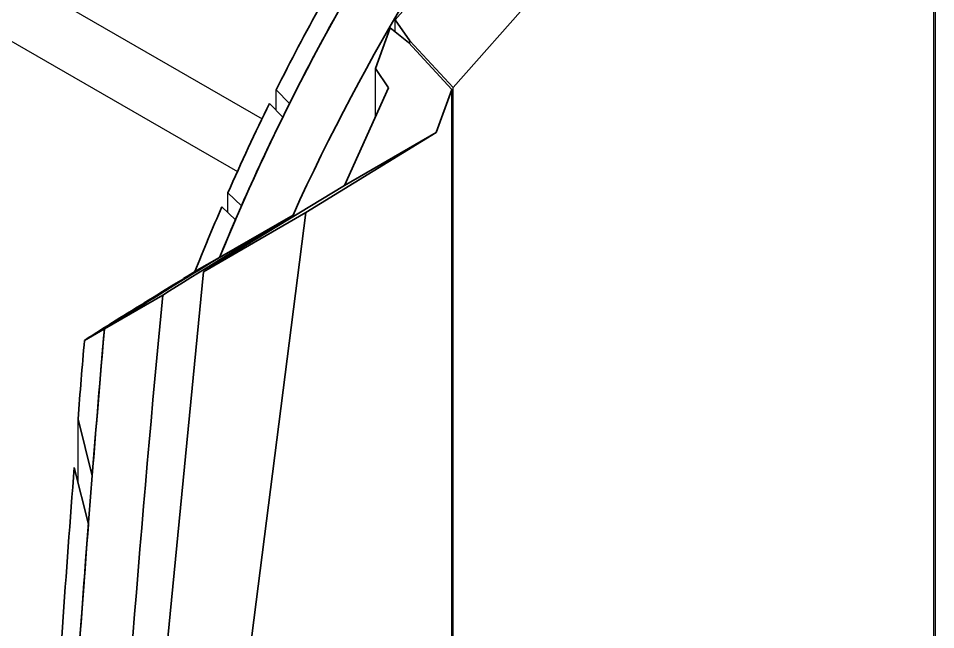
# Model space of a CAD drawing. Header units: millimetres. Extents: x 0 to 100323, y 0 to 59400.
# Drawn here: x 53312 to 56702, y 7606 to 9866 of the extents above; entities that cross this region are included whole.
import ezdxf

# ---------------------------------------------------------------- set-up
doc = ezdxf.new("R2010")
doc.units = ezdxf.units.MM
doc.header["$LTSCALE"] = 100
doc.layers.add('Break Line', color=7, linetype='Continuous', lineweight=35)
doc.layers.add('Visible', color=7, linetype='Continuous', lineweight=25)

msp = doc.modelspace()

# ---------------------------------------------------------------- linework, layer by layer
at = {"layer": 'Break Line'}
for p, q in [((54918.7, 9609.9), (56571.5, 11477.4)), ((54799.5, 9968.1), (54704.7, 9861)), ((54704.7, 9861), (54758.7, 9783.4)), ((54687, 9830.5), (54632.1, 9680.1)), ((54754.6, 9776.4), (54687, 9830.5)), ((54914.7, 9602.9), (54754.6, 9776.4)), ((54758.7, 9783.4), (54918.7, 9609.9)), ((54632.1, 9680.1), (54680, 9609.1)), ((54264.9, 9601.2), (54314.3, 9550.9)), ((54680, 9609.1), (54517.2, 9248.4)), ((54856.9, 9444.5), (54914.7, 9602.9)), ((54289.7, 9501.2), (54240.4, 9551.6)), ((54375.3, 9147.8), (54856.9, 9444.5)), ((54517.2, 9248.4), (54856.9, 9444.5)), ((54086.9, 9221.2), (54137, 9172.4)), ((54517.2, 9248.4), (54145.6, 9023)), ((54114.5, 9120.8), (54064.4, 9169.5)), ((53996.2, 8929), (54375.3, 9147.8)), ((54034.1, 6487), (54375.3, 9147.8)), ((54056, 8982.1), (54327.4, 9138.8)), ((54145.6, 9023), (53996.2, 8929)), ((53964.9, 8929.5), (54056, 8982.1)), ((53996.2, 8929), (53765.6, 6559.5)), ((53954.8, 8920.1), (53904, 8892.2)), ((53924.4, 8904.7), (53975.2, 8932.7)), ((53630.2, 8717.7), (53845.9, 8842.2)), ((53810.9, 8831.2), (53759.5, 8802.9)), ((53777.8, 8814.2), (53829.2, 8842.6)), ((53683, 8751.1), (53631.1, 8722.5)), ((53647.2, 8732.6), (53699.2, 8761.3)), ((53556.4, 8675.1), (53630.2, 8717.7)), ((53532.8, 8384.1), (53585.3, 8174.5)), ((53571.3, 7995.9), (53518.9, 8205.5))]:
    msp.add_line(p, q, dxfattribs=at)
for centre, major_axis, ratio, start_param, end_param in [((65939, -2337.8), (-9045.7, 14499.5), 0.598824, 0.205756, 0.378021), ((65939, -2337.8), (9156.7, -14677.4), 0.598824, 3.395081, 3.547485), ((65939, -2337.8), (9195.5, -14739.7), 0.598824, 3.461953, 3.493444), ((65939, -2337.8), (-9156.7, 14677.4), 0.598824, 0.320371, 0.351841), ((65939, -2337.8), (9195.5, -14739.7), 0.598824, 3.498272, 3.529763), ((65939, -2337.8), (-9156.7, 14677.4), 0.598824, 0.35669, 0.38816), ((65939, -2337.8), (9195.5, -14739.7), 0.598824, 3.534591, 3.556692), ((65939, 15518), (12538, 6991.7), 0.015163, 2.746234, 2.865815), ((65939, -2337.8), (-9156.7, 14677.4), 0.598824, 0.393009, 0.405892), ((65939, 15518), (12691.9, 7077.5), 0.015163, 2.774105, 2.886699), ((65939, 15518), (12691.9, 7077.5), 0.015163, 2.774105, 2.792692), ((65939, 15518), (12691.9, 7077.5), 0.015163, 2.79754, 2.829011), ((65939, 15518), (12745.7, 7107.5), 0.015163, 2.783312, 2.792702), ((65939, 15518), (12745.7, 7107.5), 0.015163, 2.79753, 2.829021), ((65939, -41319.8), (-8288.9, 60858.8), 0.154584, 0.581215, 0.652465), ((65939, 15518), (12691.9, 7077.5), 0.015163, 2.833859, 2.86533), ((65939, 15518), (12745.7, 7107.5), 0.015163, 2.833849, 2.86534), ((65939, 15518), (12691.9, 7077.5), 0.015163, 2.870178, 2.886699), ((65939, -41319.8), (8390.6, -61605.5), 0.154584, 3.743692, 3.811949), ((65939, 15518), (12745.7, 7107.5), 0.015163, 2.870168, 2.893722), ((65939, -41319.8), (-8390.6, 61605.5), 0.154584, 0.602099, 0.617048), ((65939, -41319.8), (8426.2, -61866.9), 0.154584, 3.750715, 3.758651), ((65939, -41319.8), (8426.2, -61866.9), 0.154584, 3.763479, 3.79497), ((65939, -41319.8), (-8390.6, 61605.5), 0.154584, 0.621897, 0.653367)]:
    msp.add_ellipse(centre, major_axis=major_axis, ratio=ratio, start_param=start_param, end_param=end_param, dxfattribs=at)
at = {"layer": 'Visible'}
for p, q in [((56696.2, 6813.6), (56696.2, 11584.8)), ((56702.3, 6817.6), (56702.3, 11588.8)), ((53273.4, 10037.1), (54212.8, 9494.8)), ((53165.9, 9851), (54121.6, 9299.3)), ((54704.7, 9816.4), (54704.7, 9861)), ((54758.7, 9771.9), (54758.7, 9783.4)), ((54632.1, 9503), (54632.1, 9680.1)), ((54264.9, 9526.5), (54264.9, 9601.2)), ((54914.7, 5272.9), (54914.7, 9602.9)), ((54918.7, 5277.6), (54918.7, 9609.9)), ((54086.9, 9147.6), (54086.9, 9221.2)), ((53924.4, 8903.4), (53924.4, 8904.7)), ((53777.8, 8813), (53777.8, 8814.2)), ((53647.2, 8731.4), (53647.2, 8732.6)), ((53532.8, 8149.7), (53532.8, 8384.1))]:
    msp.add_line(p, q, dxfattribs=at)

doc.saveas('drawing.dxf')
